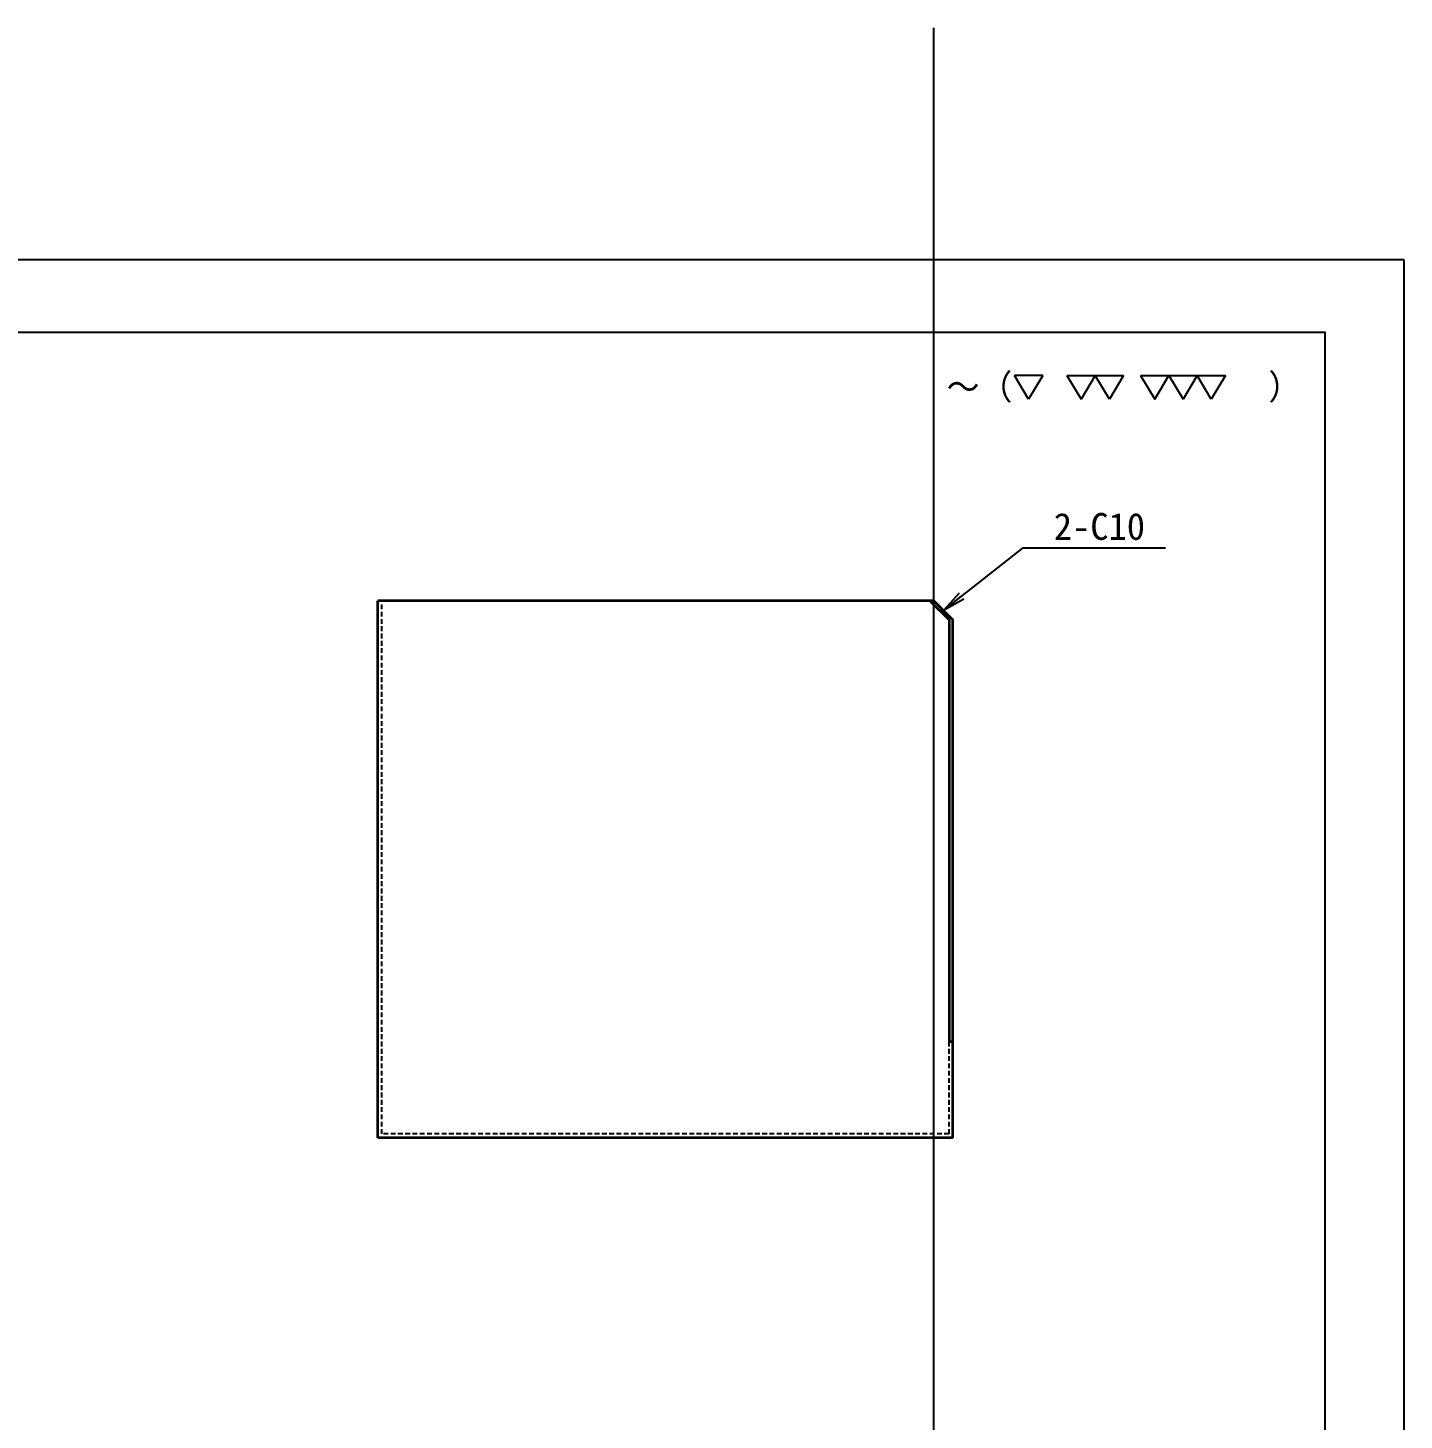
# Model space of a CAD drawing. Header units: inches. Extents: x -5 to 12500, y -2930 to 1334.
# Drawn here: x 958 to 1675, y 608 to 1334 of the extents above; entities that cross this region are included whole.
import ezdxf

# ---------------------------------------------------------------- set-up
doc = ezdxf.new("R2010")
doc.units = ezdxf.units.IN
doc.header["$MEASUREMENT"] = 0
doc.linetypes.add('HIDDEN-HOKUTO', pattern=[3.8, 2.5, -1.3])
for name, color, linetype in [('6', 2, 'Continuous'), ('AM_HID', 1, 'HIDDEN-HOKUTO'), ('Title Block', 7, 'Continuous'), ('title_frame', 7, 'Continuous'), ('word_dim', 253, 'Continuous')]:
    doc.layers.add(name, color=color, linetype=linetype)
doc.dimstyles.new('STANDARD1-4', dxfattribs={"dimscale": 4, "dimtxt": 3.5, "dimasz": 3, "dimexe": 1, "dimexo": 0, "dimgap": 1, "dimtad": 3, "dimdsep": 46, "dimtxsty": 'Standard', "dimblk1": 'OPEN', "dimblk2": 'OPEN', "dimsah": 1, "dimcen": 0, "dimclrd": 256, "dimclre": 256, "dimclrt": 3, "dimadec": 0, "dimazin": 0, "dimtfac": 1, "dimtmove": 0, "dimatfit": 3, "dimldrblk": 'OPEN', "dimfxl": 0, "dimtolj": 1, "dimtzin": 0, "dimarcsym": 0})

# ---------------------------------------------------------------- blocks, each defined once
blk = doc.blocks.new('\\M+18E64\\M+18FE3\\M+182B0\\M+18B4C\\M+18D86\\M+18169\\M+197CE\\M+1816A')
at = {"layer": '6', "color": 3}
for p, q in [((5.642, -0.645), (4.701, 0.923)), ((6.583, 0.923), (4.701, 0.923)), ((6.583, 0.923), (5.642, -0.645)), ((8.195, 0.923), (11.958, 0.923)), ((8.195, 0.923), (9.135, -0.645)), ((10.076, 0.923), (9.135, -0.645)), ((11.017, -0.645), (10.076, 0.923)), ((11.958, 0.923), (11.017, -0.645)), ((13.094, 0.923), (14.976, 0.923)), ((13.094, 0.923), (14.035, -0.645)), ((14.035, -0.645), (14.976, 0.923)), ((14.976, 0.923), (18.739, 0.923)), ((14.976, 0.923), (15.917, -0.645)), ((16.858, 0.923), (15.917, -0.645)), ((17.798, -0.645), (16.858, 0.923)), ((18.739, 0.923), (17.798, -0.645))]:
    blk.add_line(p, q, dxfattribs=at)
at = {"color": 3}
blk.add_text('\\M+18160\\M+18169\\M+18140             \\M+1816A', height=1.68, dxfattribs=at).set_placement((0.188, -0.663))
blk = doc.blocks.new('_Open')
at = {"color": 0, "lineweight": -2}
for p, q in [((-1, 0.167), (0, 0)), ((-1, -0.167), (0, 0)), ((0, 0), (-1, 0))]:
    blk.add_line(p, q, dxfattribs=at)

msp = doc.modelspace()

# ---------------------------------------------------------------- linework, layer by layer
at = {"color": 7, "lineweight": 35}
for p, q in [((1140.074, 755.664), (1140.074, 1035.664)), ((1428.074, 1035.664), (1140.074, 1035.664)), ((1428.074, 1035.664), (1438.074, 1025.664)), ((1430.074, 1035.664), (1428.074, 1035.664)), ((1430.074, 1035.664), (1440.074, 1025.664)), ((1438.074, 1025.664), (1438.074, 805.664)), ((1440.074, 805.664), (1440.074, 1025.664)), ((1440.074, 805.664), (1438.074, 805.664)), ((1440.074, 755.664), (1440.074, 805.664)), ((1440.074, 755.664), (1140.074, 755.664))]:
    msp.add_line(p, q, dxfattribs=at)
at = {"layer": 'AM_HID'}
for p, q in [((1142.074, 757.664), (1142.074, 1035.664)), ((1438.074, 757.664), (1438.074, 805.664)), ((1438.074, 757.664), (1142.074, 757.664))]:
    msp.add_line(p, q, dxfattribs=at)
at = {"layer": 'Title Block'}
msp.add_line((1430.074, 300.955), (1430.074, 1334.48), dxfattribs=at)
at = {"layer": 'title_frame', "color": 4}
msp.add_lwpolyline([(1675.436, 1213.576), (-4.564, 1213.576), (-4.564, 25.576), (1675.436, 25.576)], close=True, dxfattribs=at)
at = {"layer": 'title_frame'}
msp.add_lwpolyline([(36.736, 1175.726), (1634.136, 1175.726), (1634.136, 63.426), (36.736, 63.426)], close=True, dxfattribs=at)

# ---------------------------------------------------------------- block references
at = {"layer": 'title_frame', "xscale": 7.840000000025611, "yscale": 7.839999999996508, "zscale": 7.84}
msp.add_blockref('\\M+18E64\\M+18FE3\\M+182B0\\M+18B4C\\M+18D86\\M+18169\\M+197CE\\M+1816A', (1435.303, 1145.866), dxfattribs=at)

# ---------------------------------------------------------------- texts
at = {"layer": 'word_dim', "color": 3, "linetype": 'Continuous', "ltscale": 5, "insert": (1492.67, 1067.227), "char_height": 14, "width": 3.5, "attachment_point": 7}
msp.add_mtext('\\A1;2-C10', dxfattribs=at)

# ---------------------------------------------------------------- leaders
at = {"layer": 'word_dim', "linetype": 'Continuous', "ltscale": 5, "annotation_type": 0, "has_hookline": 1, "hookline_direction": 0, "text_width": 58.333}
msp.add_leader([(1435.074, 1030.664), (1476.67, 1063.227), (1488.67, 1063.227)], dimstyle='STANDARD1-4', override={"dimgap": 1, "dimtad": 1}, dxfattribs=at)

doc.saveas('drawing.dxf')
